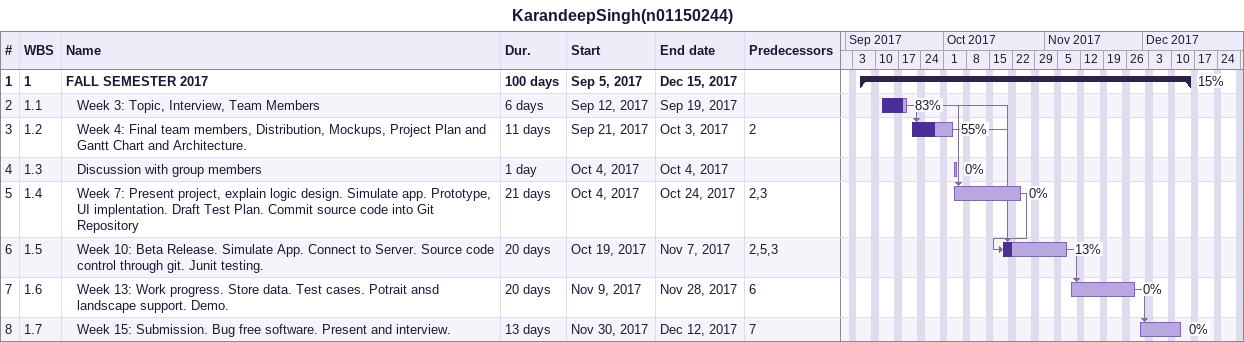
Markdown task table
KarandeepSingh(n01150244)

| ID | WBS | Task | Duration | Start | Finish | Predecessors | % complete |
|---|---|---|---|---|---|---|---|
| 1 | 1 | **FALL SEMESTER 2017** | 100d | 2017-09-05 | 2017-12-15 |  | 15 |
| 2 | 1.1 | Week 3: Topic, Interview, Team Members | 6d | 2017-09-12 | 2017-09-19 |  | 83 |
| 3 | 1.2 | Week 4: Final team members, Distribution, Mockups, Project Plan and Gantt Chart and Architecture. | 11d | 2017-09-21 | 2017-10-03 | 2 | 55 |
| 4 | 1.3 | Discussion with group members | 1d | 2017-10-04 | 2017-10-04 |  | 0 |
| 5 | 1.4 | Week 7: Present project, explain logic design. Simulate app. Prototype, UI implentation. Draft Test Plan. Commit source code into Git Repository | 21d | 2017-10-04 | 2017-10-24 | 2, 3 | 0 |
| 6 | 1.5 | Week 10: Beta Release. Simulate App. Connect to Server. Source code control through git. Junit testing. | 20d | 2017-10-19 | 2017-11-07 | 2, 5, 3 | 13 |
| 7 | 1.6 | Week 13: Work progress. Store data. Test cases. Potrait ansd landscape support. Demo. | 20d | 2017-11-09 | 2017-11-28 | 6 | 0 |
| 8 | 1.7 | Week 15: Submission. Bug free software. Present and interview. | 13d | 2017-11-30 | 2017-12-12 | 7 | 0 |
